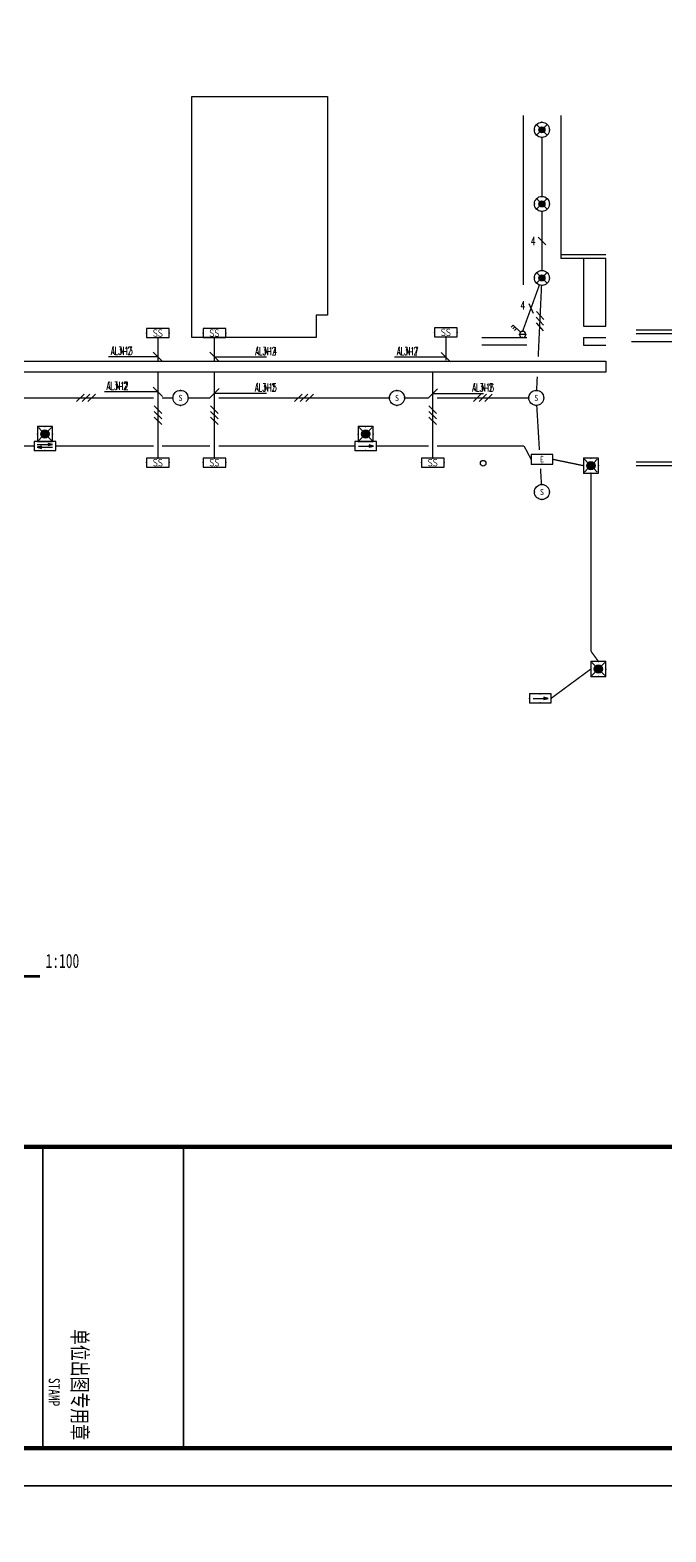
# Model space of a CAD drawing. Extents: x 552102 to 973302, y -80747 to 40012826.
# Drawn here: x 702940 to 719832, y 113997 to 153879 of the extents above; entities that cross this region are included whole.
import ezdxf
from ezdxf.enums import TextEntityAlignment as Align

# ---------------------------------------------------------------- set-up
doc = ezdxf.new("R2010")
doc.units = 0
doc.header["$LTSCALE"] = 1000
doc.header["$MEASUREMENT"] = 0
doc.linetypes.add('DASH', pattern=[0.35, 0.25, -0.1])
for name, color, linetype in [('CABLETRAY', 4, 'Continuous'), ('DIM-照明', 3, 'Continuous'), ('DIM_SYMB', 3, 'Continuous'), ('EQUIP-照明', 3, 'Continuous'), ('EQUIP-箱柜', 3, 'Continuous'), ('GROUND', 2, 'Continuous'), ('LVTRY', 6, 'Continuous'), ('PUB_TEXT', 7, 'Continuous'), ('PUB_TITLE', 7, 'Continuous'), ('TK', 126, 'Continuous'), ('WIRE-应急', 30, 'DASH'), ('WIRE-照明', 1, 'Continuous')]:
    doc.layers.add(name, color=color, linetype=linetype)
doc.styles.add('-宋体', font='', dxfattribs={"width": 0.8})
doc.styles.add('_TCH_DIM', font='TXT', dxfattribs={"width": 0.8, "height": 2.5, "bigfont": 'TJHZF'})
doc.styles.add('_TEL_DIM', font='simhei.ttf', dxfattribs={"width": 0.8, "height": 3.5})
doc.styles.get("Standard").update_dxf_attribs({"font": 'gbenor.shx', "bigfont": 'gbcbig.shx'})
doc.styles.add('黑体', font='simhei.ttf', dxfattribs={"width": 0.7})
doc.styles.get('-宋体').set_extended_font_data('SimSun')

# ---------------------------------------------------------------- blocks, each defined once
blk = doc.blocks.new('$equip$00002701')
for p, q in [((-0.75, 0.6), (-0.75, 0)), ((0.75, 0.6), (-0.75, 0.6)), ((-0.75, 0), (0.75, 0)), ((0.75, 0), (0.75, 0.6))]:
    blk.add_line(p, q)
at = {"const_width": 0.04}
blk.add_lwpolyline([(-0.75, 0.6), (-0.75, 0), (0.75, 0), (0.75, 0.6), (-0.75, 0.6), (-0.75, 0)], dxfattribs=at)
for p in [(-0.75, 0.3), (0, 0.6), (0, 0), (0.75, 0.3)]:
    blk.add_point(p)
at = {"color": 7}
blk.add_attdef('$TEXT$', text='', height=0.5, dxfattribs=at).set_placement((0, 0.3), align=Align.MIDDLE_CENTER)
at = {"color": 7, "style": '_TEL_DIM', "flags": 1}
for tag in ['A', 'REMARK']:
    blk.add_attdef(tag, text='', height=0.00002, dxfattribs=at).set_placement((0, 0), align=Align.MIDDLE_CENTER)
blk = doc.blocks.new('$TELECSYS$00000097')
for p, q in [((-0.2, 0.4), (-1, -0.4)), ((0.4, 0.4), (-0.4, -0.4)), ((1, 0.4), (0.2, -0.4))]:
    blk.add_line(p, q)
at = {"width": 0.8}
blk.add_attdef('N', text='', height=1, dxfattribs=at).set_placement((-0.02, 1.06), align=Align.MIDDLE)
blk = doc.blocks.new('$TelecSys$00000154')
blk.add_blockref('$TELECSYS$00000097', (0, 0))
at = {"style": '_TEL_DIM', "width": 0.7}
blk.add_attdef('N', text='', height=0.875, dxfattribs=at).set_placement((-0.02, 0.92), align=Align.MIDDLE)
blk = doc.blocks.new('$equip$00002837')
at = {"const_width": 0.05}
blk.add_lwpolyline([(0.5, 0, 1), (-0.5, 0, 1), (0.5, 0, -0.854586)], format="xyb", dxfattribs=at)
blk.add_circle((0, 0), 0.5)
for p in [(-0.5, 0), (0, 0.5), (0.5, 0), (0, -0.5)]:
    blk.add_point(p)
at = {"color": 7, "style": '_TEL_DIM'}
blk.add_attdef('$TEXT$', text='', height=0.4, dxfattribs=at).set_placement((0, 0), align=Align.MIDDLE_CENTER)
at = {"color": 7, "style": '_TEL_DIM', "flags": 1}
for tag in ['A', 'REMARK']:
    blk.add_attdef(tag, text='', height=0.00002, dxfattribs=at).set_placement((0, 0), align=Align.MIDDLE_CENTER)
blk = doc.blocks.new('$equip$00002828')
for p, q in [((0.354, 0.354), (-0.354, -0.354)), ((-0.354, 0.354), (0.354, -0.354))]:
    blk.add_line(p, q)
at = {"const_width": 0.05}
blk.add_lwpolyline([(0.5, 0, -1), (-0.5, 0, -1), (0.5, 0, 1)], format="xyb", dxfattribs=at)
for radius in [0.5, 0.2]:
    blk.add_circle((0, 0), radius)
for p in [(-0.5, 0), (0, 0.5), (0.5, 0), (0, -0.5)]:
    blk.add_point(p)
for points in [[(-0.173, 0.1), (0.173, 0.1), (-0.2, 0), (0.2, 0)], [(-0.173, -0.1), (0.173, -0.1), (-0.2, 0), (0.2, 0)], [(-0.1, 0.173), (0.1, 0.173), (-0.173, 0.1), (0.173, 0.1)], [(0, 0.2), (0, 0.2), (-0.1, 0.173), (0.1, 0.173)], [(-0.1, -0.173), (0.1, -0.173), (-0.173, -0.1), (0.173, -0.1)], [(0, -0.2), (0, -0.2), (-0.1, -0.173), (0.1, -0.173)]]:
    blk.add_solid(points)
at = {"color": 7, "style": '_TEL_DIM', "flags": 1}
for tag in ['A', 'REMARK']:
    blk.add_attdef(tag, text='', height=0.00002, dxfattribs=at).set_placement((0, 0), align=Align.MIDDLE_CENTER)
blk = doc.blocks.new('$equip$00002604')
blk.add_hatch(color=256).paths.add_polyline_path([(0.275, 0.5, 1), (-0.274, 0.5, 1)])
for p, q in [((-0.429, 0.929), (-0.194, 0.694)), ((-0.429, 0.071), (-0.194, 0.306)), ((0.194, 0.694), (0.429, 0.929)), ((0.194, 0.306), (0.429, 0.071))]:
    blk.add_line(p, q)
at = {"const_width": 0.05}
blk.add_lwpolyline([(-0.5, 1), (-0.5, 0), (0.5, 0), (0.5, 1), (-0.5, 1), (-0.5, 0)], dxfattribs=at)
blk.add_lwpolyline([(-0.5, 1), (-0.5, 0), (0.5, 0), (0.5, 1)], close=True)
blk.add_circle((0, 0.5), 0.275)
for p in [(0, 1), (-0.5, 0.5), (0, 0), (0.5, 0.5)]:
    blk.add_point(p)
at = {"color": 7, "style": '_TEL_DIM', "flags": 1}
blk.add_attdef('A', text='', height=0.000025, dxfattribs=at).set_placement((0, 0), align=Align.MIDDLE_CENTER)
blk = doc.blocks.new('$equip$00002542')
h = blk.add_hatch(color=256)
h.paths.add_polyline_path([(-0.215, 0.29), (-0.503, 0.218), (-0.215, 0.218)])
h.paths.add_polyline_path([(-0.215, 0.218), (-0.503, 0.218), (-0.215, 0.146)])
h.paths.add_polyline_path([(0.215, 0.472), (0.215, 0.328), (0.503, 0.4)])
for p, q in [((-0.72, 0.6), (-0.72, 0)), ((0.72, 0.6), (-0.72, 0.6)), ((-0.72, 0), (0.72, 0)), ((-0.215, 0.29), (-0.503, 0.218)), ((-0.503, 0.218), (-0.215, 0.146)), ((-0.215, 0.146), (-0.215, 0.29)), ((0.215, 0.472), (0.215, 0.328)), ((0.503, 0.4), (0.215, 0.472)), ((0.215, 0.328), (0.503, 0.4)), ((0.72, 0), (0.72, 0.6))]:
    blk.add_line(p, q)
at = {"color": 7}
for p, q in [((-0.505, 0.4), (0.455, 0.4)), ((-0.503, 0.218), (0.505, 0.218))]:
    blk.add_line(p, q, dxfattribs=at)
at = {"const_width": 0.04}
blk.add_lwpolyline([(-0.72, 0.6), (-0.72, 0), (0.72, 0), (0.72, 0.6), (-0.72, 0.6), (-0.72, 0)], dxfattribs=at)
for p in [(-0.72, 0.3), (0, 0.6), (0, 0), (0.72, 0.3)]:
    blk.add_point(p)
at = {"color": 7, "style": '_TEL_DIM', "flags": 1}
blk.add_attdef('A', text='', height=0.00002, dxfattribs=at).set_placement((0, 0), align=Align.MIDDLE_CENTER)
blk = doc.blocks.new('$equip$00002540')
blk.add_hatch(color=256).paths.add_polyline_path([(0.24, 0.372), (0.24, 0.228), (0.528, 0.3)])
for p, q in [((-0.72, 0.6), (-0.72, 0)), ((0.72, 0.6), (-0.72, 0.6)), ((-0.72, 0), (0.72, 0)), ((0.24, 0.372), (0.24, 0.228)), ((0.528, 0.3), (0.24, 0.372)), ((0.24, 0.228), (0.528, 0.3)), ((0.72, 0), (0.72, 0.6))]:
    blk.add_line(p, q)
at = {"color": 7}
blk.add_line((-0.48, 0.3), (0.48, 0.3), dxfattribs=at)
at = {"const_width": 0.05}
blk.add_lwpolyline([(-0.72, 0.6), (-0.72, 0), (0.72, 0), (0.72, 0.6), (-0.72, 0.6), (-0.72, 0)], dxfattribs=at)
for p in [(-0.72, 0.3), (0, 0.6), (0, 0), (0.72, 0.3)]:
    blk.add_point(p)
at = {"color": 7, "style": '_TEL_DIM', "flags": 1}
blk.add_attdef('A', text='', height=0.00002, dxfattribs=at).set_placement((0, 0), align=Align.MIDDLE_CENTER)
blk = doc.blocks.new('$equip$00002534')
for p, q in [((-0.72, 0.66), (-0.72, 0)), ((0.72, 0.66), (-0.72, 0.66)), ((-0.72, 0), (0.72, 0)), ((0.72, 0), (0.72, 0.66))]:
    blk.add_line(p, q)
at = {"const_width": 0.05}
blk.add_lwpolyline([(-0.72, 0.66), (-0.72, 0), (0.72, 0), (0.72, 0.66), (-0.72, 0.66), (-0.72, 0)], dxfattribs=at)
for p in [(-0.72, 0.33), (0, 0.66), (0, 0), (0.72, 0.33)]:
    blk.add_point(p)
at = {"color": 7, "style": '_TEL_DIM'}
blk.add_attdef('$TEXT$', text='', height=0.4, dxfattribs=at).set_placement((0, 0.33), align=Align.MIDDLE_CENTER)
at = {"color": 7, "style": '_TEL_DIM', "flags": 1}
blk.add_attdef('A', text='', height=0.00002, dxfattribs=at).set_placement((0, 0), align=Align.MIDDLE_CENTER)
blk = doc.blocks.new('$equip$00001211')
for p, q in [((-0.208, 0.208), (0.208, 0.208)), ((0.147, 0.356), (0.625, 0.833)), ((0.399, 0.607), (0.54, 0.466)), ((0.512, 0.72), (0.653, 0.579)), ((0.625, 0.833), (0.766, 0.692))]:
    blk.add_line(p, q)
blk.add_circle((0, 0.208), 0.208)
at = {"layer": 'EQUIP-照明'}
for p in [(-0.208, 0.208), (0, 0.417), (0, 0), (0.208, 0.208)]:
    blk.add_point(p, dxfattribs=at)
at = {"layer": 'EQUIP-照明', "flags": 9}
blk.add_attdef('A', (0, 0), '', height=0.00002, dxfattribs=at)
blk = doc.blocks.new('$TELECSYS$00000095')
blk.add_line((0.4, 0.4), (-0.4, -0.4))
at = {"width": 0.8}
blk.add_attdef('N', text='', height=1, dxfattribs=at).set_placement((-0.02, 1.06), align=Align.MIDDLE)
blk = doc.blocks.new('$TelecSys$00000152')
blk.add_blockref('$TELECSYS$00000095', (0, 0))
at = {"style": '_TEL_DIM', "width": 0.7}
blk.add_attdef('N', text='', height=0.875, dxfattribs=at).set_placement((-0.02, 0.92), align=Align.MIDDLE)
blk = doc.blocks.new('电气图框')
at = {"layer": 'TK'}
for p, q in [((375932, 251356), (375932, 298415)), ((383932, 286473), (375932, 286473)), ((375932, 286473), (383932, 286473)), ((383904, 282735), (376902, 282735))]:
    blk.add_line(p, q, dxfattribs=at)
at = {"layer": 'TK', "const_width": 118}
blk.add_lwpolyline([(375932, 308756), (383932, 308756), (383932, 251356), (375932, 251356)], close=True, dxfattribs=at)
at = {"layer": 'TK', "const_width": 40}
for points in [[(375932, 286473), (383932, 286473)], [(375932, 282735), (383904, 282735)]]:
    blk.add_lwpolyline(points, dxfattribs=at)
at = {"layer": 'TK', "style": '-宋体', "width": 0.75}
for s, height, p in [('单位出图专用章', 411.8, (380770, 283512)), ('STAMP', 294.1, (382068, 282888))]:
    blk.add_text(s, height=height, dxfattribs=at).set_placement(p)

msp = doc.modelspace()

# ---------------------------------------------------------------- linework, layer by layer
for p, q in [((716037, 151612), (716037, 147112)), ((717037, 151612), (717037, 147812)), ((718237, 147912), (717037, 147912)), ((718237, 147812), (717037, 147812)), ((717637, 145712), (718237, 145712)), ((717637, 145712), (717637, 145512)), ((717637, 145512), (718237, 145512))]:
    msp.add_line(p, q)
msp.add_lwpolyline([(710537, 145712), (707237, 145712), (707237, 152112), (710837, 152112), (710837, 146312), (710537, 146312)], close=True)
for points in [[(714937, 145712), (716137, 145712)], [(716137, 145512), (714937, 145512)]]:
    msp.add_lwpolyline(points)
at = {"color": 2}
for points in [[(719037, 142312), (720617, 142312), (720617, 145912), (719037, 145912)], [(719037, 142412), (720517, 142412), (720517, 145812), (719037, 145812)]]:
    msp.add_lwpolyline(points, dxfattribs=at)
at = {"color": 5}
msp.add_circle((714976, 142376), 75, dxfattribs=at)
at = {"layer": 'CABLETRAY'}
for p, q in [((687535, 145090), (718237, 145090)), ((718237, 144790), (687535, 144790)), ((718237, 145090), (718237, 144790))]:
    msp.add_line(p, q, dxfattribs=at)
at = {"layer": 'DIM-照明'}
for p, q in [((706460, 145080), (706213, 145328)), ((707960, 145075), (707713, 145323)), ((714110, 145073), (713863, 145320)), ((706460, 144150), (706213, 144397)), ((707960, 144359), (707713, 144111)), ((713761, 144354), (713513, 144106))]:
    msp.add_line(p, q, dxfattribs=at)
for points in [[(706235, 145204), (705025, 145204)], [(706337, 145204), (706235, 145204)], [(707837, 145199), (708013, 145199)], [(708013, 145199), (709224, 145199)], [(713832, 145197), (712622, 145197)], [(713987, 145197), (713832, 145197)], [(706124, 144274), (704914, 144274)], [(706337, 144274), (706124, 144274)], [(707837, 144235), (708009, 144235)], [(708009, 144235), (709219, 144235)], [(713637, 144230), (713779, 144230)], [(713779, 144230), (714989, 144230)]]:
    msp.add_lwpolyline(points, dxfattribs=at)
at = {"layer": 'DIM_SYMB', "const_width": 70}
msp.add_lwpolyline([(696860, 128751), (703207, 128751)], dxfattribs=at)
at = {"layer": 'GROUND'}
msp.add_line((718917, 145612), (720317, 145612), dxfattribs=at)
at = {"layer": 'LVTRY'}
msp.add_lwpolyline([(718237, 146012), (718237, 147812), (717637, 147812), (717637, 146012)], close=True, dxfattribs=at)
at = {"layer": 'PUB_TITLE', "color": 1}
for points in [[(670902, 115222), (730302, 115222), (730302, 199322), (670902, 199322)], [(670902, 31122), (730302, 31122), (730302, 115222), (670902, 115222)]]:
    msp.add_lwpolyline(points, close=True, dxfattribs=at)
at = {"layer": 'PUB_TITLE', "color": 1, "const_width": 100}
msp.add_lwpolyline([(671902, 116222), (729302, 116222), (729302, 196822), (671902, 196822)], close=True, dxfattribs=at)
at = {"layer": 'WIRE-应急', "linetype": 'DASH', "const_width": 35}
for points in [[(702629, 142832), (703046, 142832)], [(703622, 142832), (706224, 142832)], [(706449, 142832), (707724, 142832)], [(707949, 142832), (711567, 142832)], [(713525, 142832), (712143, 142832)], [(716064, 142832), (713750, 142832)], [(716249, 142480), (716064, 142832)], [(717637, 142312), (716825, 142480)], [(717837, 137389), (717837, 142112)], [(718037, 137112), (717837, 137389)], [(716780, 136132), (717837, 136912)]]:
    msp.add_lwpolyline(points, dxfattribs=at)
at = {"layer": 'WIRE-照明', "linetype": 'Continuous', "const_width": 35}
for points in [[(716537, 149462), (716537, 151029)], [(716537, 147496), (716537, 149062)], [(716024, 145879), (716469, 147108)], [(716438, 145202), (716527, 147096)], [(706337, 145090), (706337, 145712)], [(707837, 145090), (707837, 145712)], [(713987, 145110), (713987, 145732)], [(706337, 142512), (706337, 144790)], [(707837, 142512), (707837, 144790)], [(713637, 142512), (713637, 144790)], [(716396, 144311), (716413, 144677)], [(706224, 144111), (702629, 144111)], [(706737, 144111), (706449, 144111)], [(707137, 144111), (707724, 144111)], [(707949, 144111), (712487, 144111)], [(712887, 144111), (713525, 144111)], [(713750, 144111), (716187, 144111)], [(716470, 142725), (716399, 143911)], [(716525, 141812), (716499, 142236)]]:
    msp.add_lwpolyline(points, dxfattribs=at)

# ---------------------------------------------------------------- block references
at = {"rotation": 270}
msp.add_blockref('电气图框', (420547, 500155), dxfattribs=at)
at = {"layer": 'DIM-照明'}
ref = msp.add_blockref('$TelecSys$00000152', (716537, 148279), dxfattribs=dict(at, xscale=249.9999999999999, yscale=250, zscale=250, rotation=90.00000250447431))
ref.add_attrib('N', '4', dxfattribs={"layer": '0', "color": 7, "height": 219, "style": '_TCH_DIM', "width": 0.7}).set_placement((716306, 148275), align=Align.MIDDLE)
ref = msp.add_blockref('$TelecSys$00000152', (716246, 146493), dxfattribs=dict(at, xscale=250, yscale=250, zscale=250, rotation=70.09754935573655))
ref.add_attrib('N', '4', dxfattribs={"layer": '0', "color": 7, "height": 219, "style": '_TCH_DIM', "width": 0.7}).set_placement((716028, 146568), align=Align.MIDDLE)
at = {"layer": 'DIM-照明', "yscale": 250, "zscale": 250}
for p, xscale, rotation in [((716483, 146149), 250, 87.30354901377538), ((704426, 144111), 250, 179.9999995866648), ((710218, 144111), 249.9999999999999, 2.570662391753328e-06), ((714968, 144111), 250, 2.445865056395745e-06), ((706337, 143651), 250, 90), ((707837, 143651), 250, 90), ((713637, 143651), 250, 90)]:
    msp.add_blockref('$TelecSys$00000154', p, dxfattribs=dict(at, xscale=xscale, rotation=rotation))
at = {"layer": 'EQUIP-照明', "xscale": 400, "yscale": 400, "zscale": 400}
for name, p in [('$equip$00002828', (716537, 151229)), ('$equip$00002828', (716537, 149262)), ('$equip$00002828', (716537, 147296)), ('$equip$00002604', (703334, 142952)), ('$equip$00002604', (711855, 142952)), ('$equip$00002542', (703334, 142712)), ('$equip$00002540', (711855, 142712)), ('$equip$00002540', (716492, 136012))]:
    msp.add_blockref(name, p, dxfattribs=at)
at = {"layer": 'EQUIP-照明', "yscale": 400, "zscale": 400}
for name, p, xscale, rotation in [('$equip$00001211', (716024, 145712), -400, 4.552206611663224e-08), ('$equip$00002604', (717837, 142512), 400, 180.0000000505156), ('$equip$00002604', (718037, 137112), 400, 180.0000000505156)]:
    msp.add_blockref(name, p, dxfattribs=dict(at, xscale=xscale, rotation=rotation))
at = {"layer": 'EQUIP-照明', "xscale": 400, "yscale": 400, "zscale": 400}
for p in [(706937, 144111), (712687, 144111), (716387, 144111), (716537, 141612)]:
    msp.add_blockref('$equip$00002837', p, dxfattribs=at).add_auto_attribs({'$TEXT$': 'S'})
at = {"layer": 'EQUIP-照明'}
ref = msp.add_blockref('$equip$00002534', (716537, 142612), dxfattribs=dict(at, xscale=400, yscale=400, zscale=400, rotation=180.0000000505156))
ref.add_attrib('$TEXT$', 'E', dxfattribs={"layer": '0', "color": 7, "height": 160, "style": '_TEL_DIM'}).set_placement((716537, 142480), align=Align.MIDDLE_CENTER)
at = {"layer": 'EQUIP-箱柜', "xscale": 400, "yscale": 400, "zscale": 400}
for p in [(713987, 145732), (706337, 145712), (707837, 145712), (706337, 142272), (707837, 142272), (713637, 142272)]:
    msp.add_blockref('$equip$00002701', p, dxfattribs=at).add_auto_attribs({'$TEXT$': 'SS'})

# ---------------------------------------------------------------- texts
at = {"layer": 'DIM-照明', "color": 7, "style": '_TCH_DIM'}
for s, height, width, p in [('AL3-2', 212.5, 0.564706, (705088, 145254)), ('：', 250, 0.8, (705088, 145254)), ('N13', 212.5, 0.564706, (705328, 145254)), ('AL3-2', 212.5, 0.564706, (708921, 145249)), ('：', 250, 0.8, (708921, 145249)), ('N14', 212.5, 0.564706, (709161, 145249)), ('AL3-2', 212.5, 0.564706, (712684, 145247)), ('：', 250, 0.8, (712684, 145247)), ('N17', 212.5, 0.564706, (712924, 145247)), ('AL3-2', 212.5, 0.564706, (704977, 144324)), ('：', 250, 0.8, (704977, 144324)), ('N12', 212.5, 0.564706, (705217, 144324)), ('AL3-2', 212.5, 0.564706, (708916, 144285)), ('：', 250, 0.8, (708916, 144285)), ('N15', 212.5, 0.564706, (709156, 144285)), ('AL3-2', 212.5, 0.564706, (714686, 144280)), ('：', 250, 0.8, (714686, 144280)), ('N16', 212.5, 0.564706, (714926, 144280))]:
    msp.add_text(s, height=height, dxfattribs=dict(at, width=width)).set_placement(p)
at = {"layer": 'PUB_TEXT', "style": '黑体', "width": 0.7}
msp.add_text('1:100', height=375.5, dxfattribs=at).set_placement((703353, 128974))

doc.saveas('drawing.dxf')
